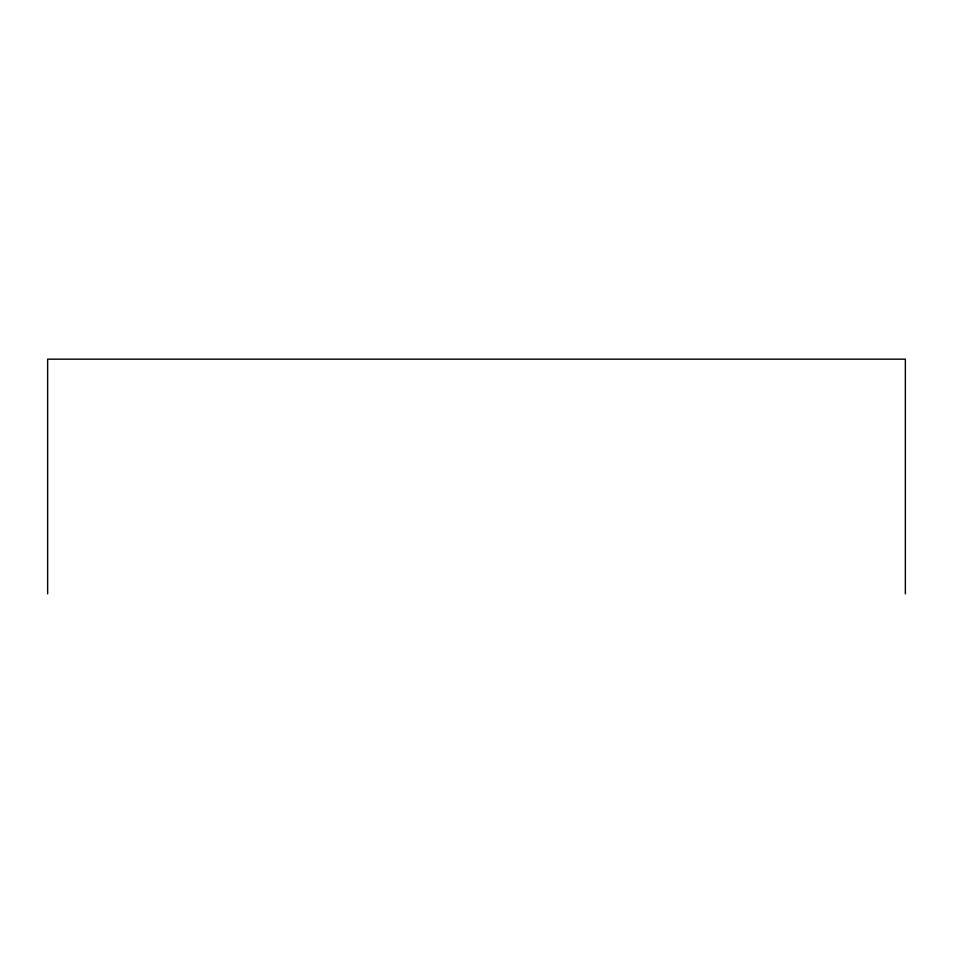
<?xml version="1.0" encoding="UTF-8"?>
<svg xmlns="http://www.w3.org/2000/svg" width="953" height="953" viewBox="0 0 953 953"><rect width="100%" height="100%" fill="white"/><g stroke="black" fill="none" stroke-linecap="round" stroke-linejoin="round"><path stroke-width="1.43" d="M905.35 593.826L905.35 359.174L47.65 359.174L47.65 593.826"/></g></svg>
